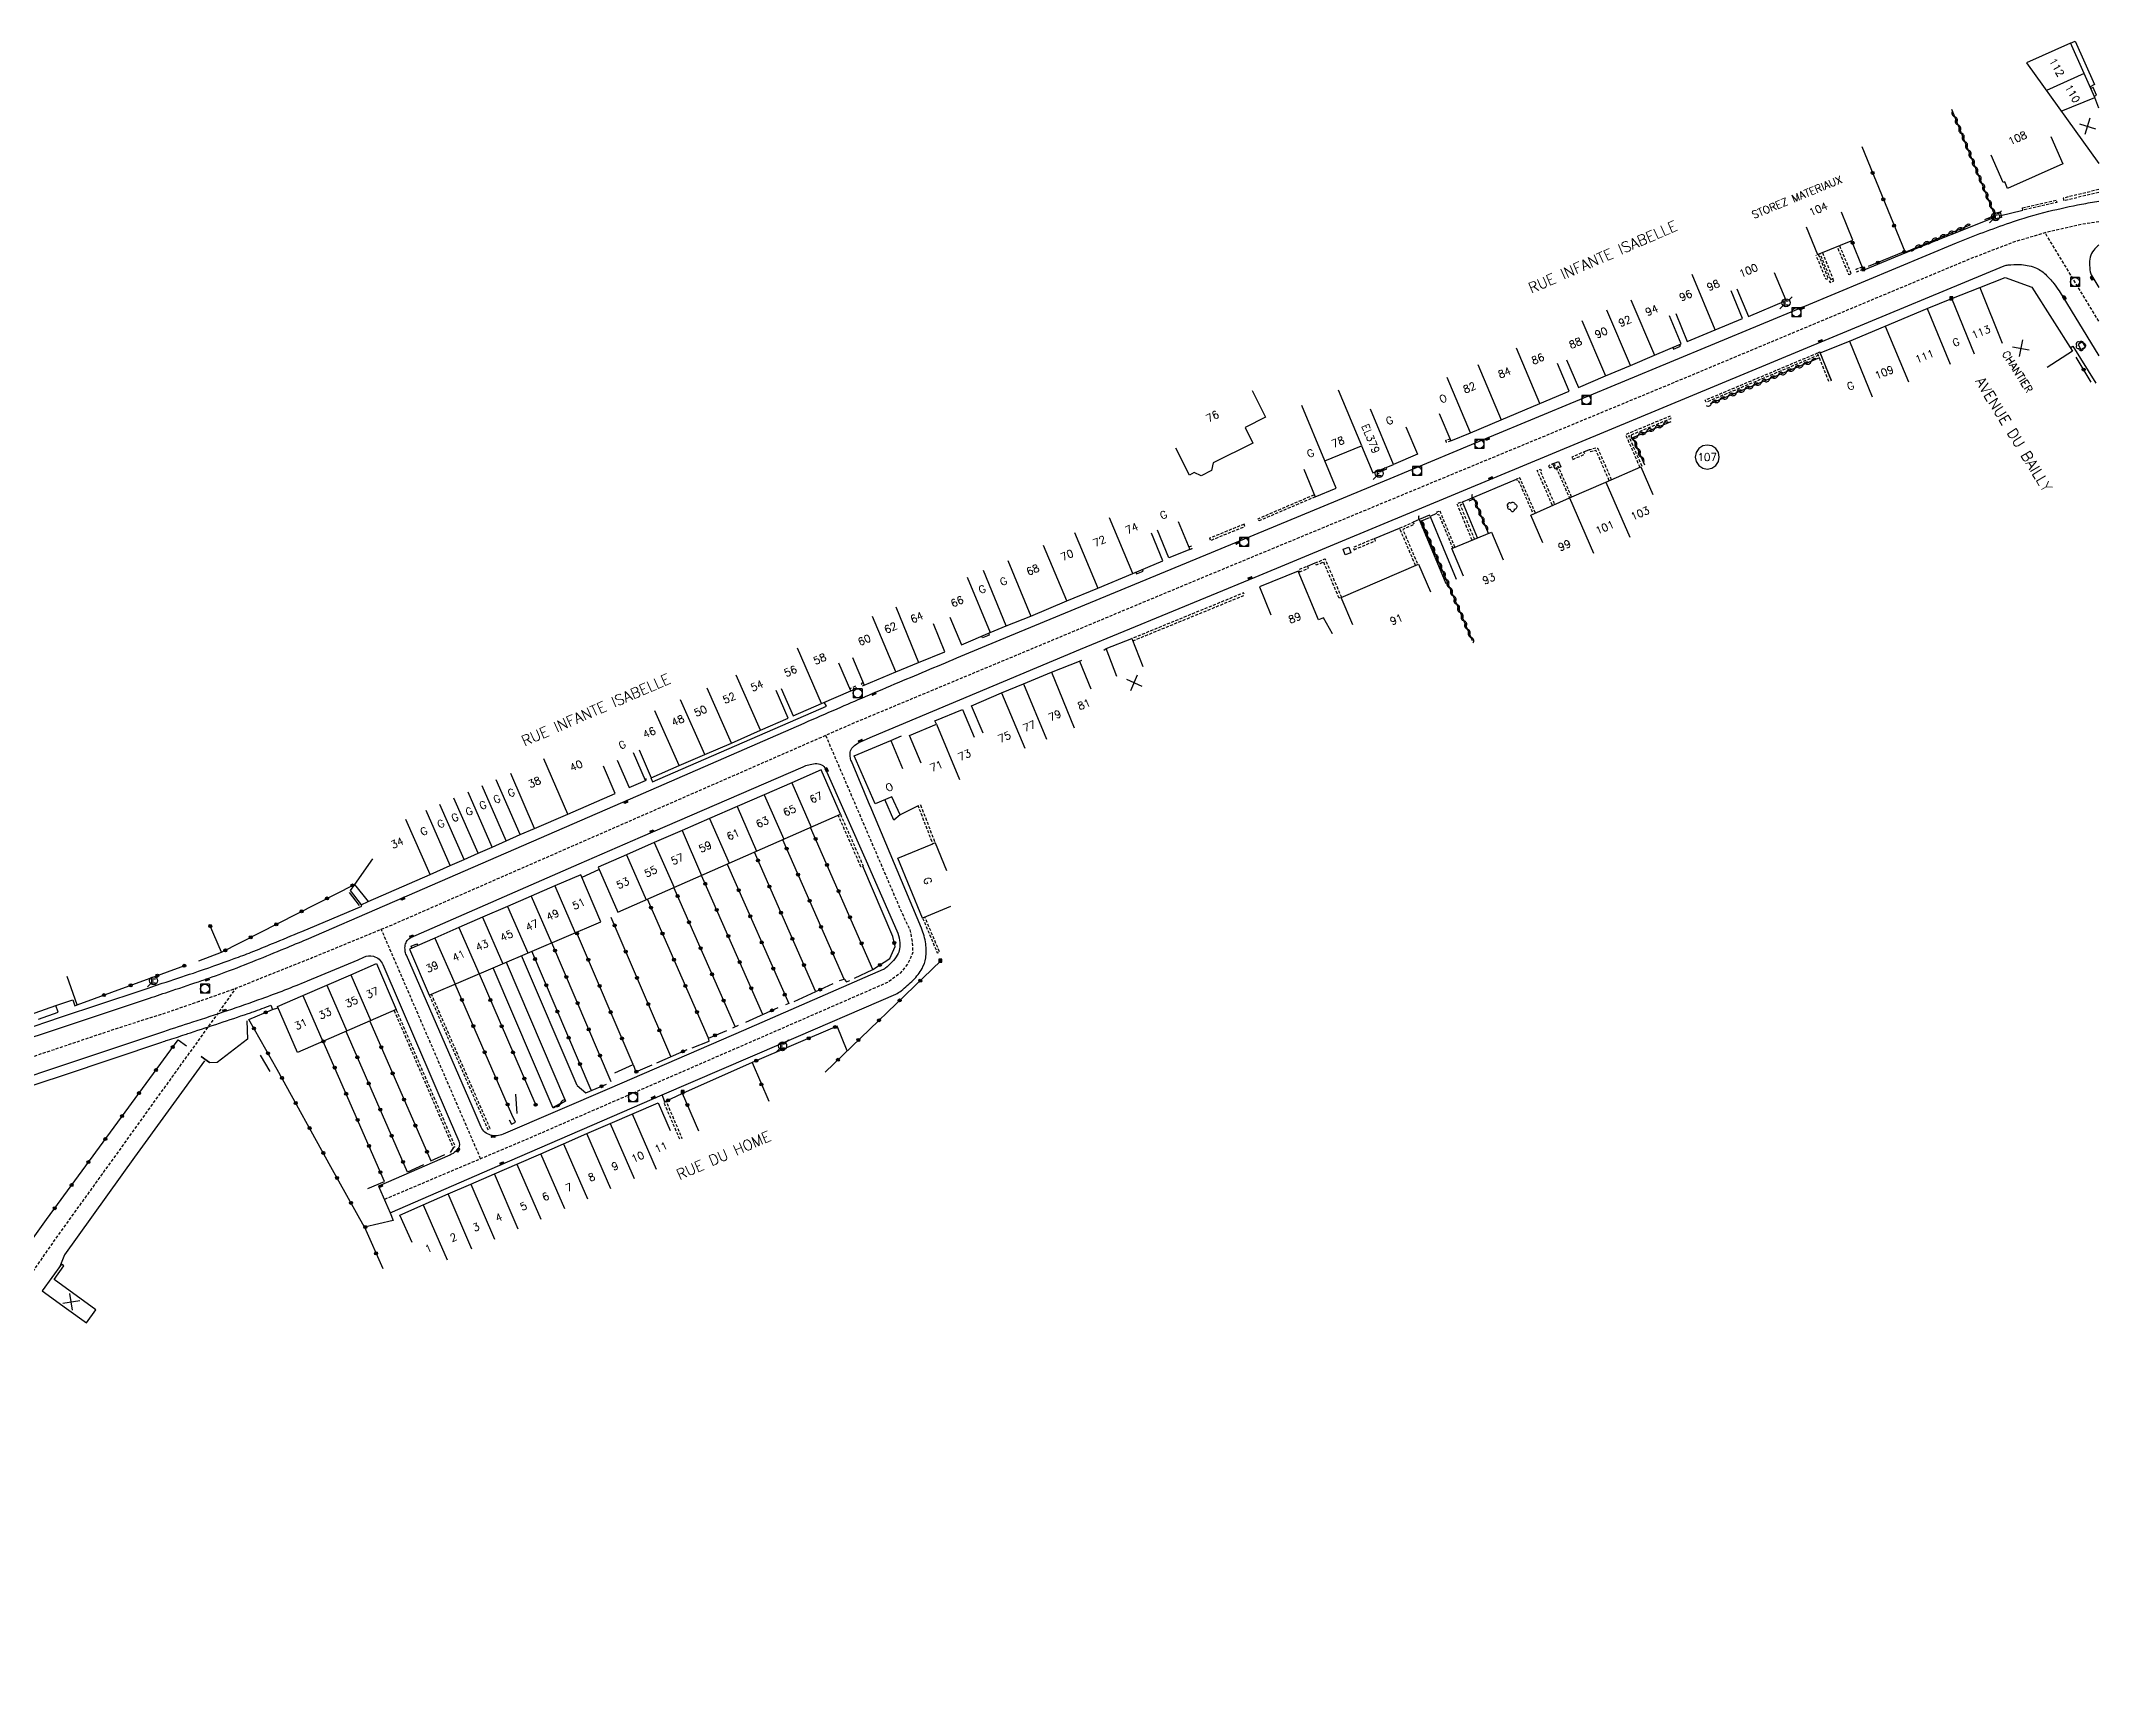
# Model space of a CAD drawing. Header units: millimetres. Extents: x 134000 to 135000, y 129000 to 130000.
# Drawn here: x 134657.5 to 135000, y 129524.1 to 129798.9 of the extents above; entities that cross this region are included whole.
import ezdxf
from ezdxf.enums import TextEntityAlignment as Align

# ---------------------------------------------------------------- set-up
doc = ezdxf.new("R2010")
doc.units = ezdxf.units.MM
doc.linetypes.add('DASHED', pattern=[0.75, 0.5, -0.25])
doc.layers.get('0').update_dxf_attribs({"linetype": 'CONTINUOUS'})
for name, color, linetype in [('W0001', 6, 'DASHED'), ('W0008', 7, 'CONTINUOUS'), ('W0100', 7, 'CONTINUOUS'), ('W0112', 1, 'DASHED'), ('W0211', 2, 'CONTINUOUS'), ('W0300', 7, 'CONTINUOUS'), ('W0310', 3, 'CONTINUOUS'), ('W0322', 7, 'CONTINUOUS'), ('W0330', 7, 'CONTINUOUS'), ('W0400', 7, 'CONTINUOUS'), ('W0420', 7, 'CONTINUOUS'), ('W0471', 7, 'CONTINUOUS'), ('W0984', 7, 'CONTINUOUS'), ('W0989', 7, 'CONTINUOUS'), ('W0991', 7, 'CONTINUOUS'), ('W1102', 7, 'CONTINUOUS')]:
    doc.layers.add(name, color=color, linetype=linetype)
doc.styles.get("Standard").update_dxf_attribs({"font": 'romans.shx', "width": 0.85})

# ---------------------------------------------------------------- blocks, each defined once
blk = doc.blocks.new('t322o')
at = {"color": 0, "linetype": 'Continuous'}
for radius in [0.25, 0.15]:
    blk.add_circle((0, 0), radius, dxfattribs=at)
blk = doc.blocks.new('t991o')
at = {"color": 0, "linetype": 'Continuous'}
for p, q in [((-1, 1), (1, -1)), ((-1, -1), (1, 1))]:
    blk.add_line(p, q, dxfattribs=at)
blk = doc.blocks.new('T400')
for p, q in [((-0.15, 0.3), (0.15, 0.3)), ((-0.15, -0.25), (-0.15, 0.3)), ((-0.15, 0.15), (0.15, 0.15)), ((-0.15, 0), (0.15, 0)), ((0.15, 0.3), (0.15, -0.25)), ((-0.15, -0.15), (0.15, -0.15)), ((-0.15, -0.25), (-0.15, -0.3)), ((-0.15, -0.3), (0.15, -0.3)), ((0.15, -0.3), (0.15, -0.25))]:
    blk.add_line(p, q)
blk = doc.blocks.new('T420')
for p, q in [((0.75, 0.75), (-0.75, 0.75)), ((-0.75, 0.75), (-0.75, -0.75)), ((0.75, 0.75), (0.75, -0.75)), ((0.75, -0.75), (-0.75, -0.75))]:
    blk.add_line(p, q)
blk.add_ellipse((0, 0), major_axis=(-0.53, 0.53), ratio=1, start_param=3.926991, end_param=10.210176)
blk = doc.blocks.new('T471')
for p, q in [((-0.333334, 0.333334), (-0.333334, -0.333334)), ((-0.333334, 0.333334), (0.333334, 0.333334)), ((-0.333334, 0), (0, 0)), ((0.500001, 0.500001), (1.000002, 1.000002)), ((-0.500001, -0.500001), (-1.000002, -1.000002)), ((-0.333334, -0.333334), (0.333334, -0.333334))]:
    blk.add_line(p, q)
blk.add_ellipse((0, 0), major_axis=(0.471405, 0.471405), ratio=1, start_param=5.4977871438, end_param=11.780972451)
blk = doc.blocks.new('t330o')
at = {"color": 0, "linetype": 'Continuous'}
for p, q in [((0.25, -0.25), (-0.25, 0.25)), ((-0.25, -0.25), (0.25, 0.25)), ((-0.25, 0.25), (-0.25, -0.25)), ((0.25, 0.25), (-0.25, 0.25)), ((0.25, -0.25), (0.25, 0.25)), ((-0.25, -0.25), (0.25, -0.25)), ((-0.25, -0.25), (-0.25, -0.25))]:
    blk.add_line(p, q, dxfattribs=at)
blk = doc.blocks.new('t112o')
at = {"color": 0, "linetype": 'Continuous'}
for p, q in [((-0.5, 0.5), (0.5, 0.5)), ((-0.5, -0.5), (-0.5, 0.5)), ((0.5, 0.5), (0.5, -0.5)), ((0.5, -0.5), (-0.5, -0.5))]:
    blk.add_line(p, q, dxfattribs=at)
blk = doc.blocks.new('T300')
for p, q in [((-0.8, 0.51), (-0.86, 0.34)), ((-0.86, 0.34), (-0.86, 0.17)), ((-0.86, 0.17), (-0.74, 0.06)), ((-0.69, 0.63), (-0.8, 0.51)), ((-0.8, -0.06), (-0.74, 0.06)), ((-0.74, 0.06), (-0.69, 0.11)), ((-0.57, 0.69), (-0.69, 0.63)), ((-0.46, 0.69), (-0.57, 0.69)), ((-0.29, 0.63), (-0.46, 0.69)), ((-0.29, 0.63), (-0.17, 0.74)), ((-0.23, 0.57), (-0.29, 0.63)), ((-0.17, 0.74), (-0.06, 0.8)), ((-0.06, 0.8), (0.06, 0.8)), ((0.06, 0.8), (0.23, 0.74)), ((0.23, 0.74), (0.34, 0.63)), ((0.34, 0.63), (0.4, 0.51)), ((0.46, 0.46), (0.34, 0.46)), ((0.4, 0.51), (0.4, 0.46)), ((0.57, 0.4), (0.46, 0.46)), ((0.57, 0.4), (0.69, 0.29)), ((0.69, 0.29), (0.74, 0.17)), ((0.74, 0.06), (0.69, -0.17)), ((0.74, 0.17), (0.74, 0.06)), ((-0.8, -0.17), (-0.8, -0.06)), ((-0.8, -0.23), (-0.8, -0.17)), ((-0.74, -0.34), (-0.8, -0.23)), ((-0.69, -0.4), (-0.74, -0.34)), ((-0.51, -0.46), (-0.69, -0.4)), ((-0.4, -0.46), (-0.51, -0.46)), ((-0.4, -0.46), (-0.34, -0.46)), ((-0.34, -0.46), (-0.34, -0.4)), ((-0.34, -0.51), (-0.34, -0.46)), ((-0.29, -0.63), (-0.34, -0.51)), ((-0.17, -0.74), (-0.29, -0.63)), ((-0.06, -0.8), (-0.17, -0.74)), ((0.06, -0.8), (-0.06, -0.8)), ((0.17, -0.74), (0.06, -0.8)), ((0.23, -0.69), (0.17, -0.74)), ((0.29, -0.46), (0.23, -0.46)), ((0.29, -0.63), (0.23, -0.69)), ((0.46, -0.4), (0.29, -0.46)), ((0.34, -0.51), (0.29, -0.63)), ((0.34, -0.51), (0.34, -0.46)), ((0.57, -0.34), (0.46, -0.4)), ((0.63, -0.29), (0.57, -0.34)), ((0.69, -0.17), (0.63, -0.29))]:
    blk.add_line(p, q)
blk = doc.blocks.new('t310o')
at = {"color": 0, "linetype": 'Continuous'}
for centre, start, end in [((-0.5, 0.38), 216.8699, 323.1304), ((0.5, -0.37), 36.8699, 143.1303)]:
    blk.add_arc(centre, 0.625, start, end, dxfattribs=at)

msp = doc.modelspace()

# ---------------------------------------------------------------- linework, layer by layer
at = {"layer": 'W0001', "flags": 128}
for points in [[(134484.07, 129580.73), (134493.78, 129582.95), (134506.89, 129586.53), (134534.11, 129593.2), (134564.89, 129601.91), (134589.67, 129608.79), (134598.08, 129611.18), (134606.07, 129613.53), (134613.96, 129615.87), (134620.79, 129618.05), (134629.63, 129621.08), (134658.43, 129630.69), (134670.51, 129634.75), (134678.41, 129637.26), (134683.75, 129639.1), (134689.42, 129641.1), (134695.49, 129643.54), (134702.59, 129646.37), (134716.08, 129651.92), (134779.59, 129679.68), (134792.74, 129685.44), (134850.49, 129709.53), (134929.6, 129742.26), (134956.32, 129753.43), (134978.74, 129762.79), (134985.83, 129765.52), (134991.68, 129767.27), (134997.7, 129768.59), (135000, 129768.93)], [(135000, 129752.32), (134991.02, 129767.08)], [(134788.04, 129683.38), (134800.66, 129653.98), (134802.07, 129651.02), (134802.45, 129649.05), (134802.54, 129647.21), (134801.79, 129645.43), (134800.48, 129643.79), (134798.36, 129642.24), (134777.6, 129633.19), (134738.55, 129616.23), (134714.6, 129606.11)], [(134730.62, 129612.88), (134714.08, 129651.09)], [(134590.65, 129462.45), (134591.56, 129473.65), (134592.54, 129482.58), (134594.24, 129490.42), (134596.45, 129498.49), (134598.99, 129507.04), (134601.38, 129513.19), (134604.02, 129518.64), (134607.31, 129525.34), (134611.92, 129532.9), (134617.46, 129540.47), (134636.23, 129565.63), (134659.93, 129599.62), (134689.95, 129641.32)]]:
    msp.add_lwpolyline(points, dxfattribs=at)
at = {"layer": 'W0008', "flags": 128}
for points in [[(134995.29, 129798.6), (134996.05, 129798.94), (134999.29, 129791.75), (134998.57, 129791.35)], [(134999.24, 129789.78), (134999.6, 129789.93), (134999.05, 129791.23), (134998.67, 129791.07)], [(134983.45, 129769.86), (134987.37, 129770.8)], [(134960.91, 129760.89), (134967.77, 129763.68), (134982.81, 129769.71)], [(134929.06, 129747.98), (134929.19, 129747.66), (134930.34, 129748.14), (134930.2, 129748.46)], [(134995.22, 129747.9), (134995.65, 129748.17), (134999.48, 129742)], [(134914.28, 129730.55), (134915.21, 129730.96)], [(134880.3, 129727.54), (134880.4, 129727.29), (134881.46, 129727.73), (134881.36, 129727.97)], [(134896.55, 129716.23), (134894.07, 129722.24), (134894.89, 129722.59), (134903.07, 129726.03)], [(134889.74, 129720.33), (134888.7, 129719.82), (134888.6, 129720.05), (134886.87, 129719.31), (134885.83, 129718.85)], [(134886.87, 129719.31), (134891.29, 129708.64)], [(134888.7, 129719.82), (134893.03, 129709.36)], [(134879.42, 129716.15), (134883.6, 129717.86)], [(134868.26, 129711.55), (134869.55, 129712.08)], [(134839.66, 129710.53), (134839.77, 129710.25), (134840.92, 129710.73), (134840.8, 129711.02)], [(134815.16, 129700.36), (134815.29, 129700.06), (134814.16, 129699.6), (134814.04, 129699.89)], [(134758.94, 129676.29), (134759.23, 129675.63), (134759.23, 129675.63), (134788.19, 129688.24), (134787.82, 129688.89)], [(134800.45, 129670.12), (134799.39, 129669.27), (134797.91, 129672.69)], [(134750.21, 129661), (134747.46, 129659.7)], [(134799.21, 129649.88), (134794.25, 129661.61)], [(134708.71, 129657.2), (134710.42, 129655.03)], [(134709.64, 129658.57), (134708.89, 129657.52), (134710.74, 129655.14), (134711.9, 129655.74)], [(134719.18, 129647.95), (134719.05, 129648.26), (134720, 129648.68), (134720.14, 129648.37)], [(134734.87, 129645.61), (134744.77, 129622.47), (134742.68, 129621.32), (134732.7, 129644.67)], [(134746.67, 129625.1), (134737.44, 129646.7)], [(134657, 129636.11), (134660.28, 129637.27), (134659.92, 129638.4)], [(134684.62, 129629.16), (134672.98, 129613.14), (134661.32, 129596.89), (134660.57, 129594.95)], [(134775.8, 129628.92), (134764.23, 129623.76)], [(134736.72, 129620.42), (134736.5, 129623.63)], [(134761.3, 129622.36), (134760.85, 129623.52)], [(134715.58, 129603.88), (134716.03, 129602.62)]]:
    msp.add_lwpolyline(points, dxfattribs=at)
for points in [[(134645.17, 129629.55), (134660.51, 129634.64), (134675.01, 129639.46, 0.000815), (134678.64, 129640.68, 0.000592), (134683.64, 129642.36, 0.007446), (134688.21, 129643.99, 0.006757), (134693.19, 129645.92, 0.002395), (134698.01, 129647.89, 0.003181), (134701.62, 129649.41), (134714.67, 129655.02), (134718.39, 129656.66), (134755.59, 129672.79), (134784.45, 129685.41, -0.000705), (134789.98, 129687.81, -0.000834), (134794.66, 129689.84, -0.001791), (134800.27, 129692.22, -0.000978), (134810.55, 129696.53), (134817.09, 129699.26), (134855.52, 129715.16), (134882.71, 129726.42), (134898.61, 129733.07), (134951.06, 129754.85), (134976.33, 129765.36, -0.015919), (134985.18, 129768.71, -0.022288), (134991.66, 129770.62, -0.013499), (134997.14, 129771.81, -0.007231), (135000, 129772.31)], [(135000, 129765, 0.041613), (134999.35, 129764.39, 0.09339), (134998.67, 129763.29, 0.091964), (134998.44, 129761.99, 0.04299), (134998.57, 129760.52, 0.094371), (134998.81, 129759.89), (135000, 129757.96)], [(134795.47, 129671.6), (134792.34, 129679.07, -0.06548), (134792.13, 129679.83, -0.069462), (134792.13, 129680.58, -0.167204), (134792.55, 129681.4, -0.087864), (134793.99, 129682.36), (134795.86, 129683.19), (134830.49, 129697.72), (134859.57, 129709.73), (134899.86, 129726.45), (134955.1, 129749.45), (134984.22, 129761.52, -0.076229), (134984.89, 129761.69, -0.02769), (134986.79, 129761.76, -0.084762), (134989.35, 129761.26, -0.106535), (134991.1, 129760.13, -0.025298), (134992.5, 129758.6, -0.034262), (134993.38, 129757.35), (135000, 129746.54)], [(134747.03, 129661.97), (134757.25, 129666.41), (134784.3, 129678.15, -0.038152), (134785.24, 129678.48, -0.035841), (134786.28, 129678.67, -0.149617), (134787.36, 129678.47, -0.169533), (134788.02, 129677.77), (134794.77, 129662.49), (134799.91, 129650.83, -0.066912), (134800.37, 129649.23, -0.080245), (134800.35, 129647.83, -0.087803), (134799.98, 129646.8, -0.064846), (134799.08, 129645.61, -0.022131), (134797.99, 129644.61, -0.072548), (134797.6, 129644.37), (134774.37, 129634.25), (134752.04, 129624.59), (134734.35, 129616.96, -0.085218), (134733.34, 129616.71, -0.082934), (134732.28, 129616.82, -0.110796), (134731.32, 129617.32, -0.114516), (134730.7, 129618.16), (134729.19, 129621.63), (134718.26, 129646.76, -0.075097), (134718.04, 129647.57, -0.071305), (134718.07, 129648.44, -0.11518), (134718.41, 129649.24, -0.131968), (134719, 129649.71), (134747.02, 129661.97)], [(134648.98, 129624.42), (134659.57, 129627.95), (134677.89, 129634.09, -0.00388), (134682.7, 129635.66, 0.008705), (134694.24, 129639.58, 0.012744), (134701.77, 129642.5), (134710.21, 129646.02), (134711.16, 129646.43, -0.195504), (134712.76, 129646.6, -0.224931), (134714.33, 129645.22), (134725.39, 129619.52), (134726.99, 129615.79, -0.107827), (134727.08, 129615.31, -0.092477), (134726.97, 129614.75, -0.119853), (134726.53, 129614.15, -0.072904), (134725.49, 129613.5), (134713.61, 129608.34), (134715.58, 129603.88), (134733.81, 129611.81), (134760.85, 129623.52), (134780.69, 129632.08), (134799.71, 129640.31, 0.066502), (134800.62, 129640.86, 0.02608), (134802.62, 129642.64, 0.069395), (134804.1, 129644.56, 0.091224), (134804.7, 129646.31, 0.0731), (134804.71, 129648.67, 0.064285), (134804, 129651.26), (134795.46, 129671.62)], [(134653.87, 129635.04), (134654.18, 129634.25), (134660.67, 129636.43), (134674.13, 129640.87), (134675.1, 129641.23, -0.011589), (134677.61, 129642.09, 0.005633), (134682.79, 129643.81, 0.003404), (134689.59, 129646.2, 0.008097), (134692.42, 129647.27, 0.003308), (134695.99, 129648.71, 0.002404), (134700.87, 129650.74), (134710.83, 129654.96), (134710.74, 129655.14)], [(134649.62, 129623.05), (134661.19, 129626.78), (134677.56, 129632.32, -0.00529), (134678.5, 129632.63, 0.00172), (134681.42, 129633.56, 0.002178), (134682.34, 129633.87, 0.000211), (134691.92, 129637.05, 0.007338), (134692.73, 129637.34, 0.002008), (134695.69, 129638.43), (134695.99, 129637.72), (134696.86, 129638.03)]]:
    msp.add_lwpolyline(points, format="xyb", dxfattribs=at)
msp.add_lwpolyline([(134997.76, 129748.08), (134997.27, 129748.88), (134996.53, 129748.43), (134997.01, 129747.63)], close=True, dxfattribs=at)
at = {"layer": 'W0100', "flags": 128}
for points in [[(135000, 129787.8), (134999.34, 129789.57), (134997.56, 129793.58), (134995.26, 129798.65), (134995.26, 129798.65)], [(134987.98, 129795.33), (135000, 129778.57)], [(134991.99, 129783.07), (134994.02, 129778.5), (134984.82, 129774.42), (134984.33, 129775.52), (134984.08, 129775.41), (134982.06, 129779.98)], [(134951.27, 129768.04), (134953.16, 129763.41), (134959.07, 129765.82), (134957.18, 129770.45)], [(134939.72, 129757.72), (134941.67, 129753.12), (134947.95, 129755.78), (134945.99, 129760.38)], [(134929.57, 129753.58), (134931.47, 129748.96), (134936.12, 129750.87), (134940.7, 129752.75), (134938.8, 129757.38)], [(134955.47, 129742.43), (134953.63, 129747.08), (134958.51, 129749), (134964.43, 129751.47), (134971.42, 129754.42), (134975.54, 129756.1), (134980.18, 129757.96), (134984.39, 129759.6), (134988.83, 129758), (134995.6, 129747.31), (134991.38, 129744.63)], [(134911.4, 129745.88), (134913.39, 129741.29), (134917.87, 129743.23), (134922.02, 129744.96), (134926.01, 129746.68), (134930.48, 129748.58), (134928.53, 129753.19)], [(134890.21, 129736.98), (134892.15, 129732.38), (134895.4, 129733.74), (134900.5, 129735.9), (134906.95, 129738.61), (134911.82, 129740.67), (134909.87, 129745.27)], [(134859.03, 129740.8), (134861.26, 129736.33), (134857.86, 129734.63), (134859.16, 129732.02), (134859.16, 129732.02), (134852.56, 129728.73), (134852.27, 129727.46), (134850.57, 129726.58), (134849.37, 129727.11), (134848.6, 129726.71), (134846.36, 129731.18)], [(134884.62, 129734.76), (134886.57, 129730.16), (134882.58, 129728.46)], [(134867.64, 129727.69), (134869.56, 129723.08), (134873.03, 129724.52), (134871.15, 129729.05), (134877.27, 129731.59), (134879.15, 129727.07), (134882.6, 129728.47)], [(134907.42, 129715.45), (134905.43, 129720.03), (134911.88, 129722.9), (134917.95, 129725.54), (134923.77, 129728.07), (134925.76, 129723.48)], [(134846.75, 129718.95), (134848.65, 129714.33), (134845.18, 129712.9), (134843.28, 129717.53)], [(134808.71, 129703.06), (134810.66, 129698.45), (134815.46, 129700.49), (134818.12, 129701.59), (134822.19, 129703.24), (134828.19, 129705.76), (134833.34, 129707.9), (134839.18, 129710.33), (134844.2, 129712.45), (134842.27, 129717.05)], [(134894.21, 129709.85), (134892.29, 129714.47), (134898.91, 129717.21), (134900.83, 129712.59)], [(134875.83, 129701.76), (134873.86, 129706.35), (134886.75, 129711.87), (134888.72, 129707.27)], [(134872.44, 129700.26), (134872.44, 129700.26), (134870.92, 129702.94), (134870.11, 129702.61), (134866.69, 129710.71), (134860.26, 129708.09), (134862.15, 129703.46)], [(134792.52, 129696.35), (134794.44, 129691.73), (134799.72, 129693.93), (134803.52, 129695.51), (134807.88, 129697.29), (134805.99, 129701.92)], [(134836.55, 129693.17), (134834.75, 129697.83), (134839.03, 129699.48), (134840.83, 129694.82)], [(134780.62, 129691.2), (134782.62, 129686.62), (134787.37, 129688.69), (134792.22, 129690.78), (134790.24, 129695.37)], [(134814.28, 129683.71), (134812.31, 129688.3), (134817.31, 129690.45), (134821.01, 129691.97), (134825.66, 129693.87), (134830.33, 129695.75), (134832.19, 129691.11)], [(134757.03, 129680.96), (134759.01, 129676.32), (134763.66, 129678.34), (134767.93, 129680.16), (134772.38, 129682.08), (134777.21, 129684.26), (134781.8, 129686.26), (134779.8, 129690.84)], [(134803.95, 129678.74), (134802.01, 129683.35), (134806.48, 129685.23), (134806.25, 129685.77), (134810.82, 129687.7), (134812.76, 129683.09)], [(134803.47, 129671.64), (134800.45, 129670.12), (134799.09, 129673.14), (134796.28, 129671.99), (134792.81, 129679.99), (134798.92, 129682.49), (134800.86, 129677.88)], [(134712.63, 129662.83), (134709.64, 129658.57), (134709.64, 129658.57), (134711.9, 129655.74), (134722.19, 129660.22), (134725.57, 129661.7), (134727.87, 129662.73), (134730.22, 129663.75), (134732.56, 129664.78), (134734.89, 129665.8), (134737.22, 129666.84), (134739.6, 129667.87), (134745.13, 129670.26), (134753.03, 129673.67), (134751.05, 129678.26)], [(134753.46, 129653.93), (134790.51, 129670.23), (134787.3, 129677.61), (134782.44, 129675.49), (134777.84, 129673.49), (134773.32, 129671.51), (134768.71, 129669.51), (134764.15, 129667.52), (134759.53, 129665.52), (134754.9, 129663.51), (134750.16, 129661.42), (134753.46, 129653.93)], [(134753.33, 129679.26), (134755.32, 129674.67), (134758.04, 129675.85), (134756.05, 129680.44)], [(134808.82, 129654.87), (134804.2, 129652.96), (134800.05, 129662.95), (134805.88, 129665.34)], [(134806.26, 129665.48), (134808.17, 129660.86)], [(134750.61, 129652.33), (134747.27, 129660.16), (134742.95, 129658.32), (134739.04, 129656.61), (134735.1, 129654.89), (134730.92, 129653.08), (134727, 129651.36), (134723, 129649.62), (134718.75, 129647.76), (134722.07, 129640.13), (134750.61, 129652.33)], [(134700.13, 129630.57), (134696.78, 129638.23), (134701.03, 129640.09), (134705.02, 129641.8), (134709, 129643.53), (134713.28, 129645.37), (134716.57, 129637.73), (134700.13, 129630.57)], [(134642.85, 129636.5), (134644.5, 129631.78), (134648.84, 129633.3), (134648.05, 129635.56), (134652.56, 129637.14), (134652.85, 129637.24), (134653.64, 129634.97), (134653.64, 129634.97), (134653.87, 129635.04), (134654.18, 129635.16), (134653.8, 129636.26), (134659.92, 129638.4), (134659.92, 129638.4), (134662.71, 129639.37), (134663.06, 129638.37), (134663.44, 129638.5), (134661.79, 129643.22)], [(134719.19, 129598.94), (134717.18, 129603.52), (134721.06, 129605.22), (134725.19, 129607.02), (134728.97, 129608.66), (134732.9, 129610.36), (134736.62, 129611.99), (134740.62, 129613.72), (134744.41, 129615.39), (134748.3, 129617.07), (134752.2, 129618.77), (134760.16, 129622.19), (134762.14, 129617.6)]]:
    msp.add_lwpolyline(points, dxfattribs=at)
msp.add_lwpolyline([(134666.57, 129587.76), (134659.6, 129592.81), (134661.23, 129595.06), (134661.23, 129595.06), (134660.84, 129595.32), (134657.63, 129590.9), (134661.68, 129587.97), (134664.98, 129585.57)], close=True, dxfattribs=at)
at = {"layer": 'W0112', "flags": 128}
for points in [[(135000, 129774.24), (134994.07, 129772.8), (134994.17, 129772.41), (135000, 129773.83)], [(134953.3, 129763.47), (134954.95, 129759.42), (134954.58, 129759.27), (134952.93, 129763.32)], [(134955.37, 129759.24), (134953.59, 129763.59)], [(134953.97, 129763.74), (134955.71, 129759.39)], [(134956.83, 129764.91), (134958.77, 129760.18), (134958.4, 129760.03), (134956.46, 129764.76)], [(134953.32, 129746.66), (134934.63, 129738.82), (134934.47, 129739.19), (134953.17, 129747.03)], [(134955.05, 129742.26), (134953.16, 129747.05), (134953.53, 129747.2), (134955.42, 129742.41)], [(134923.95, 129728.15), (134921.75, 129733.23), (134928.79, 129736.15), (134928.64, 129736.52), (134921.22, 129733.44), (134923.59, 129727.99)], [(134892.15, 129732.38), (134891.43, 129732.13), (134891.3, 129732.5), (134892.02, 129732.75)], [(134906.21, 129720.38), (134903.59, 129726.27), (134903.07, 129726.03), (134903.24, 129725.67), (134903.39, 129725.74), (134905.84, 129720.22)], [(134909.04, 129721.66), (134906.51, 129727.47), (134907.04, 129727.7), (134907.2, 129727.34), (134907.04, 129727.27), (134909.41, 129721.82)], [(134912.23, 129723.05), (134910.01, 129728.17), (134909.64, 129728.01), (134911.87, 129722.89)], [(134869.56, 129723.08), (134860.18, 129719.08), (134860.03, 129719.44), (134869.4, 129723.45)], [(134895.67, 129715.87), (134893.17, 129721.91), (134893.73, 129722.18), (134893.9, 129721.82), (134893.68, 129721.72), (134896.04, 129716.02)], [(134886.25, 129711.65), (134883.6, 129717.86), (134885.83, 129718.85), (134885.99, 129718.49), (134884.12, 129717.65), (134886.62, 129711.81)], [(134892.81, 129714.68), (134890.31, 129720.74), (134889.75, 129720.51), (134889.9, 129720.14), (134890.09, 129720.21), (134892.45, 129714.53)], [(134848.65, 129714.33), (134849.06, 129714.5), (134848.91, 129714.87), (134848.5, 129714.7)], [(134839.18, 129699.11), (134857.77, 129706.71), (134857.61, 129707.08), (134839.03, 129699.48)], [(134792.22, 129690.78), (134793.2, 129691.2), (134793.04, 129691.57), (134792.06, 129691.14)], [(134794.28, 129692.1), (134793.99, 129692), (134794.12, 129691.62), (134794.44, 129691.73)], [(134758.02, 129675.87), (134758.22, 129675.96), (134758.06, 129676.32), (134757.87, 129676.24)], [(134790.51, 129670.23), (134794.29, 129661.66), (134793.93, 129661.5), (134790.15, 129670.07)], [(134804.2, 129652.96), (134806.64, 129647.15), (134807.01, 129647.31), (134804.57, 129653.11)], [(134722.07, 129640.13), (134731.81, 129617.77), (134732.18, 129617.93), (134722.43, 129640.29)], [(134716.21, 129637.57), (134726.03, 129614.75), (134726.4, 129614.9), (134716.57, 129637.73)], [(134763.77, 129616.12), (134761.12, 129622.28), (134761.49, 129622.44), (134764.13, 129616.28)]]:
    msp.add_lwpolyline(points, dxfattribs=at)
for points in [[(134987.28, 129771.19), (134992.92, 129772.5), (134993.01, 129772.11), (134987.37, 129770.8), (134987.37, 129770.8)], [(134960.64, 129761.36), (134959.54, 129760.91), (134959.69, 129760.54), (134960.79, 129760.99)], [(134955.71, 129759.39), (134955.09, 129759.11), (134955.26, 129758.75), (134955.88, 129759.02)], [(134912.44, 129729.31), (134914.44, 129730.18), (134914.28, 129730.55), (134912.28, 129729.68)], [(134908.55, 129727.89), (134909.5, 129728.3), (134909.34, 129728.67), (134908.39, 129728.26)], [(134857.71, 129718.52), (134851.97, 129716.2), (134852.12, 129715.83), (134852.12, 129715.83), (134857.85, 129718.15)], [(134876.02, 129714.28), (134879.58, 129715.78), (134879.42, 129716.15), (134875.87, 129714.65)], [(134873.53, 129706.21), (134870.96, 129712.22), (134869.7, 129711.71), (134869.55, 129712.08), (134871.18, 129712.74), (134873.9, 129706.37)], [(134866.94, 129710.57), (134868.42, 129711.18), (134868.26, 129711.55), (134866.79, 129710.94)], [(134803.85, 129671.78), (134806.26, 129665.48), (134805.88, 129665.34), (134803.47, 129671.64)]]:
    msp.add_lwpolyline(points, close=True, dxfattribs=at)
msp.add_lwpolyline([(134918.49, 129725.77), (134916.3, 129730.82, 0.001549), (134916.29, 129730.82), (134915.31, 129730.57), (134915.21, 129730.96), (134916.37, 129731.26, -0.243453), (134916.44, 129731.24, -0.050463), (134916.64, 129731.03), (134918.86, 129725.93)], format="xyb", dxfattribs=at)
at = {"layer": 'W0211', "flags": 128}
msp.add_lwpolyline([(134691.71, 129635.83), (134691.82, 129632.79), (134686.78, 129628.93), (134685.46, 129628.88), (134685.46, 129628.89)], dxfattribs=at)
at = {"layer": 'W0310', "flags": 128}
for points in [[(134982.81, 129769.71), (134975.52, 129787.54)], [(134968.02, 129763.94), (134978.6, 129768.35)], [(134981.04, 129769.25), (134982.77, 129769.97)], [(134953.52, 129746.2), (134935.29, 129738.56)], [(134924.41, 129728.35), (134922.41, 129732.96), (134928.8, 129735.61)], [(134898.39, 129716.99), (134896.01, 129722.75), (134895.13, 129722.35)], [(134888.54, 129719.58), (134887.19, 129719.04), (134895.69, 129699.16)], [(134742.6, 129621.41), (134744.4, 129622.36)]]:
    msp.add_lwpolyline(points, dxfattribs=at)
at = {"layer": 'W0322', "flags": 128}
for points in [[(134960.53, 129781.42), (134967.68, 129763.91), (134961.59, 129761.41)], [(134960.79, 129760.99), (134958.85, 129765.74)], [(134998.72, 129742.19), (134996.23, 129746.36)], [(134830.33, 129695.75), (134830.7, 129695.9)], [(134834.34, 129697.57), (134834.75, 129697.83)], [(134798.92, 129682.49), (134800.66, 129683.32)], [(134795.93, 129644.4), (134785.53, 129668.04)], [(134786.35, 129640.81), (134776.18, 129663.92)], [(134791.12, 129642.8), (134780.91, 129666)], [(134771.68, 129661.94), (134781.9, 129638.71), (134781.36, 129638.52)], [(134683.71, 129645.82), (134687.5, 129647.27), (134709.64, 129658.57)], [(134772.97, 129634.88), (134762.78, 129658.03)], [(134777.57, 129636.92), (134767.39, 129660.06)], [(134768.54, 129632.98), (134758.37, 129656.09)], [(134687.5, 129647.27), (134685.49, 129651.89)], [(134756.01, 129628.56), (134746.58, 129650.61)], [(134762.25, 129629.9), (134752.34, 129653.07)], [(134749.01, 129624.3), (134739.13, 129647.42)], [(134752.35, 129625.7), (134742.46, 129648.85)], [(134792.88, 129642.96), (134795.93, 129644.4), (134798.74, 129646.25), (134799.61, 129648.22), (134799.21, 129649.88)], [(134663.44, 129638.5), (134681.39, 129645.06)], [(134730.36, 129643.67), (134739.81, 129621.78), (134739.55, 129621.69)], [(134807.22, 129645.82), (134787.95, 129627.32)], [(134735.37, 129619.37), (134735.73, 129618.67), (134736.4, 129618.99), (134735.82, 129620.27), (134726.35, 129641.96)], [(134782.83, 129639.07), (134789.3, 129642.05)], [(134790.33, 129642.58), (134791.12, 129642.8), (134791.5, 129642.35), (134792.08, 129642.56)], [(134716.03, 129602.62), (134711.3, 129601.49), (134705.7, 129611.56), (134696.77, 129627.74), (134692.02, 129636.06), (134695.99, 129637.72)], [(134774.79, 129635.6), (134780.15, 129638.05)], [(134721.08, 129611.87), (134718.45, 129610.66), (134708.21, 129634.09)], [(134712.16, 129635.81), (134722.33, 129612.56), (134724.63, 129613.57)], [(134765.84, 129631.37), (134768.66, 129632.46), (134768.54, 129632.98), (134771.61, 129634.26)], [(134772.58, 129634.69), (134773.56, 129635.13)], [(134791.65, 129630.88), (134789.95, 129634.94), (134775.8, 129628.92), (134778.57, 129622.48)], [(134648.61, 129589.24), (134658.35, 129602.78), (134680.25, 129632.7), (134681.66, 129631.68)], [(134685.46, 129628.89), (134684.09, 129629.91)], [(134685.46, 129628.88), (134684.09, 129629.88)], [(134695.59, 129627.42), (134693.97, 129630.14)], [(134711.82, 129607.93), (134714.62, 129609.08), (134704.41, 129632.43)], [(134759.94, 129628.87), (134765.02, 129631.06)], [(134752.94, 129627.21), (134756.01, 129628.56), (134756.43, 129627.34), (134759.17, 129628.52)], [(134746.67, 129625.1), (134748.11, 129623.86), (134751.56, 129625.29)], [(134766.92, 129617.48), (134764.23, 129623.76), (134761.3, 129622.36)], [(134725.6, 129613.92), (134726.18, 129614.75)], [(134711.3, 129601.49), (134714.31, 129594.62)]]:
    msp.add_lwpolyline(points, dxfattribs=at)
at = {"layer": 'W1102', "flags": 128}
for points in [[(134995.29, 129798.6), (134987.98, 129795.33)], [(134997.56, 129793.58), (134991.26, 129790.75)], [(134993.75, 129787.29), (134999.34, 129789.57)], [(134936.12, 129750.87), (134932.32, 129760.11)], [(134980.18, 129757.96), (134983.9, 129748.69)], [(134922.02, 129744.96), (134918.11, 129754.16)], [(134922.07, 129755.87), (134926.01, 129746.68)], [(134971.42, 129754.42), (134975.26, 129745.19)], [(134979.29, 129746.83), (134975.54, 129756.1)], [(134913.96, 129752.43), (134917.87, 129743.23)], [(134964.43, 129751.47), (134968.3, 129742.25)], [(134906.95, 129738.61), (134903.07, 129747.83)], [(134958.51, 129749), (134962.27, 129739.74)], [(134895.4, 129733.74), (134891.51, 129742.96)], [(134896.61, 129745.11), (134900.5, 129735.9)], [(134877.29, 129731.6), (134873.44, 129740.83)], [(134871.17, 129729.06), (134867.32, 129738.29)], [(134882.6, 129728.47), (134878.75, 129737.7)], [(134917.95, 129725.54), (134921.94, 129716.37)], [(134911.88, 129722.9), (134915.86, 129713.73)], [(134839.18, 129710.33), (134835.33, 129719.56)], [(134829.5, 129717.13), (134833.34, 129707.9)], [(134818.37, 129712.49), (134822.19, 129703.24)], [(134828.19, 129705.76), (134824.34, 129714.98)], [(134811.6, 129709.71), (134815.46, 129700.49)], [(134818.12, 129701.59), (134814.32, 129710.84)], [(134799.72, 129693.93), (134795.87, 129703.16)], [(134799.71, 129704.76), (134803.52, 129695.51)], [(134787.37, 129688.69), (134783.39, 129697.87)], [(134777.21, 129684.26), (134773.16, 129693.4)], [(134821.01, 129691.97), (134824.8, 129682.72)], [(134825.66, 129693.87), (134829.42, 129684.61)], [(134767.93, 129680.16), (134763.88, 129689.3)], [(134772.38, 129682.08), (134768.32, 129691.22)], [(134817.31, 129690.45), (134821.19, 129681.23)], [(134763.66, 129678.34), (134759.61, 129687.48)], [(134806.48, 129685.23), (134810.35, 129676.01)], [(134745.13, 129670.26), (134741.16, 129679.44)], [(134734.89, 129665.8), (134730.85, 129674.95)], [(134737.22, 129666.84), (134733.18, 129675.99)], [(134739.6, 129667.87), (134735.63, 129677.04)], [(134782.44, 129675.49), (134785.66, 129668.1)], [(134725.57, 129661.7), (134721.53, 129670.85)], [(134727.87, 129662.73), (134723.83, 129671.88)], [(134730.22, 129663.75), (134726.18, 129672.9)], [(134732.56, 129664.78), (134728.52, 129673.92)], [(134773.32, 129671.51), (134776.55, 129664.09)], [(134777.84, 129673.49), (134781.07, 129666.08)], [(134722.19, 129660.22), (134718.15, 129669.37)], [(134764.15, 129667.52), (134767.39, 129660.06)], [(134768.71, 129669.51), (134771.97, 129662.07)], [(134759.53, 129665.52), (134762.81, 129658.04)], [(134754.9, 129663.51), (134758.18, 129656.01)], [(134742.95, 129658.32), (134746.33, 129650.5)], [(134735.1, 129654.89), (134738.49, 129647.15)], [(134739.04, 129656.61), (134742.4, 129648.82)], [(134727, 129651.36), (134730.36, 129643.67)], [(134730.92, 129653.08), (134734.29, 129645.36)], [(134723, 129649.62), (134726.35, 129641.96)], [(134709, 129643.53), (134712.31, 129635.87)], [(134701.03, 129640.09), (134704.37, 129632.41)], [(134705.02, 129641.8), (134708.33, 129634.14)], [(134755.85, 129620.34), (134759.83, 129611.17)], [(134752.28, 129607.9), (134748.3, 129617.07)], [(134752.2, 129618.77), (134756.18, 129609.6)], [(134744.62, 129604.56), (134740.62, 129613.72)], [(134744.41, 129615.39), (134748.4, 129606.22)], [(134736.89, 129601.19), (134732.9, 129610.36)], [(134736.62, 129611.99), (134740.61, 129602.82)], [(134729.17, 129597.84), (134725.19, 129607.02)], [(134728.97, 129608.66), (134732.95, 129599.49)], [(134721.06, 129605.22), (134725.06, 129596.06)]]:
    msp.add_lwpolyline(points, dxfattribs=at)
msp.add_lwpolyline([(134936.81, 129729.71), (134936.66, 129730.48), (134936.23, 129731.13), (134935.58, 129731.56), (134934.81, 129731.71), (134934.05, 129731.56), (134933.4, 129731.13), (134932.97, 129730.48), (134932.81, 129729.71), (134932.97, 129728.95), (134933.4, 129728.3), (134934.05, 129727.86), (134934.81, 129727.71), (134935.58, 129727.86), (134936.23, 129728.3), (134936.66, 129728.95)], close=True, dxfattribs=at)

# ---------------------------------------------------------------- block references
at = {"layer": 'W0112'}
for p, rotation in [((134983.22, 129769.94), 102.4907415436252), ((134909.77, 129728.33), 203.6481844567643), ((134874.82, 129714.06), 199.1457290902809)]:
    msp.add_blockref('t112o', p, dxfattribs=dict(at, rotation=rotation))
at = {"layer": 'W0300'}
for p in [(134997.06, 129748.19), (134902.39, 129721.41)]:
    msp.add_blockref('T300', p, dxfattribs=at)
at = {"layer": 'W0310'}
for p, rotation in [((134976, 129786.37), 112.2242982747205), ((134976.57, 129784.99), 112.2242982747205), ((134977.14, 129783.6), 112.2242982747205), ((134977.7, 129782.21), 112.2242982747205), ((134978.27, 129780.82), 112.2242982747205), ((134978.84, 129779.43), 112.2242982747205), ((134979.4, 129778.04), 112.2242982747205), ((134979.97, 129776.65), 112.2242982747205), ((134980.54, 129775.27), 112.2242982747205), ((134981.11, 129773.88), 112.2242982747205), ((134981.67, 129772.49), 112.2242982747205), ((134982.43, 129769.83), 22.5420531196524), ((134982.24, 129771.1), 112.2242982747205), ((134973.56, 129766.25), 22.65858557534138), ((134974.95, 129766.83), 22.65858557534138), ((134976.33, 129767.4), 22.65858557534138), ((134977.71, 129767.98), 22.65858557534138), ((134969.41, 129764.51), 22.65858557534138), ((134970.79, 129765.09), 22.65858557534138), ((134972.18, 129765.67), 22.65858557534138), ((134952.13, 129745.62), 202.7485186176535), ((134943.83, 129742.14), 202.7485186176535), ((134945.22, 129742.72), 202.7485186176535), ((134946.6, 129743.3), 202.7485186176535), ((134947.98, 129743.88), 202.7485186176535), ((134949.37, 129744.46), 202.7485186176535), ((134950.75, 129745.04), 202.7485186176535), ((134935.53, 129738.66), 202.7485186176535), ((134936.92, 129739.24), 202.7485186176535), ((134938.3, 129739.82), 202.7485186176535), ((134939.68, 129740.4), 202.7485186176535), ((134941.07, 129740.98), 202.7485186176535), ((134942.45, 129741.56), 202.7485186176535), ((134922.62, 129732.48), 113.5017808713518), ((134923.31, 129733.33), 22.5528504120047), ((134924.69, 129733.91), 22.5528504120047), ((134926.08, 129734.48), 22.5528504120047), ((134927.46, 129735.06), 22.5528504120047), ((134923.22, 129731.1), 113.5017808713518), ((134923.81, 129729.73), 113.5017808713518), ((134896.09, 129722.54), 112.5031884553231), ((134896.67, 129721.15), 112.5031884553231), ((134887.21, 129718.99), 293.1623047812284), ((134897.24, 129719.77), 112.5031884553231), ((134897.82, 129718.38), 112.5031884553231), ((134887.8, 129717.61), 293.1623047812284), ((134888.39, 129716.24), 293.1623047812284), ((134888.98, 129714.86), 293.1623047812284), ((134889.57, 129713.48), 293.1623047812284), ((134890.16, 129712.1), 293.1623047812284), ((134890.75, 129710.72), 293.1623047812284), ((134891.34, 129709.34), 293.1623047812284), ((134891.93, 129707.96), 293.1623047812284), ((134892.52, 129706.58), 293.1623047812284), ((134893.11, 129705.2), 293.1623047812284), ((134893.7, 129703.82), 293.1623047812284), ((134894.29, 129702.44), 293.1623047812284), ((134894.88, 129701.07), 293.1623047812284), ((134895.47, 129699.69), 293.1623047812284), ((134743.93, 129622.11), 27.83249891088339)]:
    msp.add_blockref('t310o', p, dxfattribs=dict(at, rotation=rotation))
at = {"layer": 'W0322'}
for p, rotation in [((134962.33, 129777.02), 292.2242982747194), ((134964.12, 129772.62), 292.2242982747194), ((134965.92, 129768.22), 292.2242982747194), ((134959, 129765.39), 112.2242982745719), ((134967.6, 129763.88), 202.2342169198743), ((134963.21, 129762.08), 202.2342169198743), ((134997.47, 129744.27), 120.8429282813145), ((134781.56, 129664.53), 113.7491890370541), ((134786.37, 129666.14), 113.7491890370266), ((134776.78, 129662.55), 113.749189037022), ((134783.47, 129660.19), 113.7491890370541), ((134788.28, 129661.8), 113.7491890370266), ((134709.27, 129658.38), 27.02587430845842), ((134768.01, 129658.66), 113.7491890369974), ((134773.59, 129657.6), 293.7491890370194), ((134778.7, 129658.2), 113.749189037022), ((134790.2, 129657.45), 113.7491890370266), ((134700.81, 129654.07), 27.02587430845842), ((134705.04, 129656.22), 27.02587430845842), ((134758.97, 129654.71), 113.7491890370129), ((134763.4, 129656.62), 113.7491890370041), ((134769.92, 129654.31), 113.7491890369974), ((134780.61, 129653.85), 113.749189037022), ((134785.38, 129655.84), 113.7491890370541), ((134685.6, 129651.63), 113.5085829376791), ((134696.58, 129651.91), 27.02587430845842), ((134746.67, 129650.39), 113.1486368039393), ((134752.92, 129651.73), 113.1486368039268), ((134760.89, 129650.37), 113.7491890370129), ((134765.31, 129652.27), 113.7491890370041), ((134771.84, 129649.97), 113.7491890369974), ((134775.5, 129653.25), 293.7491890370194), ((134787.29, 129651.49), 113.7491890370541), ((134792.11, 129653.1), 113.7491890370266), ((134688.12, 129647.59), 27.02587430845842), ((134692.35, 129649.75), 27.02587430845842), ((134743.02, 129647.54), 113.1486368039172), ((134754.78, 129647.37), 113.1486368039268), ((134767.23, 129647.93), 113.7491890370041), ((134777.42, 129648.9), 293.7491890370194), ((134782.52, 129649.5), 113.749189037022), ((134789.21, 129647.14), 113.7491890370541), ((134794.02, 129648.75), 113.7491890370266), ((134799.47, 129648.81), 103.4730510334475), ((134676.82, 129643.39), 20.09116918370368), ((134681.28, 129645.02), 20.09116918370368), ((134739.68, 129646.14), 113.1486368038898), ((134744.88, 129643.17), 113.1486368039172), ((134748.54, 129646.03), 113.1486368039393), ((134756.65, 129643), 113.1486368039268), ((134762.8, 129646.02), 113.7491890370129), ((134769.14, 129643.58), 113.7491890370041), ((134773.75, 129645.62), 113.7491890369974), ((134779.33, 129644.55), 293.7491890370194), ((134784.44, 129645.15), 113.749189037022), ((134797.08, 129645.16), 33.29666107233865), ((134667.9, 129640.13), 20.09116918370368), ((134672.36, 129641.76), 20.09116918370368), ((134741.54, 129641.77), 113.1486368038898), ((134750.41, 129641.66), 113.1486368039393), ((134764.71, 129641.67), 113.7491890370129), ((134775.66, 129641.27), 113.7491890369974), ((134781.24, 129640.2), 293.7491890370194), ((134787.14, 129641.06), 24.75430439251208), ((134803.79, 129642.53), 223.8318074508371), ((134694.83, 129637.24), 22.72878097215545), ((134727.49, 129639.34), 113.6004214599763), ((134732.24, 129639.31), 293.3439242131676), ((134743.41, 129637.4), 113.1486368038898), ((134746.75, 129638.8), 113.1486368039172), ((134752.27, 129637.29), 113.1486368039393), ((134758.52, 129638.63), 113.1486368039268), ((134766.63, 129637.32), 113.7491890370129), ((134771.05, 129639.23), 113.7491890370041), ((134779.11, 129637.58), 24.58467169176567), ((134800.37, 129639.24), 223.8318074508371), ((134692.86, 129634.58), 119.7247122647404), ((134729.39, 129634.99), 113.6004214599763), ((134734.12, 129634.95), 293.3439242131676), ((134745.28, 129633.03), 113.1486368038898), ((134748.62, 129634.43), 113.1486368039172), ((134754.14, 129632.92), 113.1486368039393), ((134760.39, 129634.26), 113.1486368039268), ((134769.65, 129633.44), 22.65129011540613), ((134785.25, 129632.94), 203.0429241236725), ((134789.63, 129634.8), 203.0429241236725), ((134796.94, 129635.95), 223.8318074508371), ((134679.36, 129631.48), 53.79695981154948), ((134695.21, 129630.46), 119.7247122647404), ((134704.42, 129632.41), 113.6193674916035), ((134710.09, 129629.77), 113.6199306235978), ((134714.06, 129631.46), 293.6190893316395), ((134731.29, 129630.63), 113.6004214599763), ((134736.01, 129630.59), 293.3439242131676), ((134750.49, 129630.07), 113.1486368039172), ((134764.3, 129630.75), 23.27116569471248), ((134780.88, 129631.08), 203.0429241236725), ((134790.09, 129629.37), 223.8318074508371), ((134793.51, 129632.66), 223.8318074508371), ((134676.55, 129627.65), 53.79695981154948), ((134697.55, 129626.32), 118.8943865738328), ((134706.33, 129628.06), 113.6193674916035), ((134715.97, 129627.1), 293.6190893316395), ((134733.2, 129626.28), 113.6004214599763), ((134737.89, 129626.23), 293.3439242131676), ((134747.15, 129628.67), 113.1486368038898), ((134756.53, 129627.38), 23.46964848977649), ((134776.51, 129629.22), 203.0429241236725), ((134673.75, 129623.82), 53.79695981154948), ((134708.23, 129623.71), 113.6193674916035), ((134712, 129625.42), 113.6199306235978), ((134717.87, 129622.75), 293.6190893316395), ((134750.75, 129624.96), 22.53664464683422), ((134761.82, 129622.61), 205.4838391839893), ((134777.37, 129625.26), 293.2388266315816), ((134670.94, 129619.99), 53.79695981154948), ((134699.84, 129622.16), 118.8943865738328), ((134710.13, 129619.36), 113.6193674916035), ((134713.9, 129621.07), 113.6199306235978), ((134735.1, 129621.93), 113.6004214599763), ((134739.77, 129621.87), 293.3439242131676), ((134765.05, 129621.84), 113.2388266314602), ((134668.13, 129616.15), 53.79695981154948), ((134702.14, 129618), 118.8943865738328), ((134715.8, 129616.71), 113.6199306235978), ((134719.77, 129618.4), 293.6190893316395), ((134665.33, 129612.32), 53.79695981154948), ((134704.43, 129613.84), 118.8943865738328), ((134712.04, 129615.01), 113.6193674916035), ((134717.71, 129612.36), 113.6199306235978), ((134721.68, 129614.05), 293.6190893316395), ((134706.73, 129609.69), 119.0952687306232), ((134713.94, 129610.65), 113.6193674916035), ((134662.52, 129608.49), 53.79695981154948), ((134709.04, 129605.54), 119.0952687306232), ((134659.72, 129604.65), 53.79695981154948), ((134711.41, 129601.52), 193.4395288041076), ((134713.21, 129597.14), 293.6926535254269)]:
    msp.add_blockref('t322o', p, dxfattribs=dict(at, rotation=rotation))
at = {"layer": 'W0330'}
for p in [(134960.79, 129760.99), (134975.44, 129756.13), (134807.12, 129645.85), (134764.26, 129624.02)]:
    msp.add_blockref('t330o', p, dxfattribs=at)
at = {"layer": 'W0400'}
for p, rotation in [((134998.88, 129759.49), 211.7962772210198), ((134994.26, 129756.21), 211.6476931954457), ((134950.64, 129754.51), 112.553062601138), ((134953.66, 129749.01), 112.59945447002), ((134898.21, 129732.73), 112.6778206788556), ((134898.78, 129726.16), 112.5357870088824), ((134856.59, 129715.44), 292.8153434558776), ((134858.74, 129709.55), 112.4460520747685), ((134796.09, 129690.29), 293.1672319660647), ((134793.83, 129682.46), 112.097468785499), ((134788.23, 129677.65), 204.2313751584953), ((134754.81, 129672.28), 113.4317181336747), ((134759.13, 129667.38), 294.0003515835765), ((134717.68, 129656.19), 115.0114740209103), ((134719.11, 129649.92), 294.0600352337827), ((134685.11, 129642.71), 289.2067663039587), ((134687.97, 129637.55), 288.6483325137511), ((134759.4, 129623.05), 113.41480991354), ((134732.69, 129616.6), 263.171038922367), ((134726.85, 129614.32), 142.3221525983121), ((134734.12, 129612.11), 294.0437134511529), ((134713.95, 129608.32), 293.5003717283195)]:
    msp.add_blockref('T400', p, dxfattribs=dict(at, rotation=rotation))
at = {"layer": 'W0420'}
for p in [(134996.02, 129758.87), (134949.65, 129753.8), (134914.7, 129739.23), (134896.88, 129731.86), (134886.51, 129727.38), (134857.67, 129715.54), (134793.39, 129690.39), (134684.71, 129641.18), (134755.98, 129623.13)]:
    msp.add_blockref('T420', p, dxfattribs=at)
at = {"layer": 'W0471'}
for p in [(134982.81, 129769.71), (134947.92, 129755.4), (134880.21, 129726.97), (134676.16, 129642.51), (134780.89, 129631.66)]:
    msp.add_blockref('T471', p, dxfattribs=at)
at = {"layer": 'W0991'}
for p, rotation in [((134998.1, 129784.76), 297.4172949149911), ((134987, 129747.81), 303.9053212344101), ((134839.41, 129692.13), 21.07400282953042), ((134662.47, 129589.06), 54.03640639574857)]:
    msp.add_blockref('t991o', p, dxfattribs=dict(at, rotation=rotation))

# ---------------------------------------------------------------- texts
at = {"layer": 'W0984'}
for s, rotation, p in [('STOREZ MATERIAUX', 22.2243, (134949.75, 129772.98)), ('CHANTIER', 302.3594, (134986.46, 129743.92)), ('EL379', 292.563, (134878.78, 129732.76))]:
    msp.add_text(s, height=1.25, rotation=rotation, dxfattribs=at).set_placement(p, align=Align.MIDDLE)
at = {"layer": 'W0989'}
for s, rotation, p in [('RUE INFANTE ISABELLE', 23.4317, (134917.41, 129763.02)), ('AVENUE DU BAILLY', 301.6046, (134985.83, 129733.49)), ('RUE INFANTE ISABELLE', 23.4317, (134749.82, 129687.63)), ('RUE DU HOME', 23.3336, (134771.07, 129613.45))]:
    msp.add_text(s, height=1.75, rotation=rotation, dxfattribs=at).set_placement(p, align=Align.MIDDLE)
at = {"layer": 'W0991'}
for s, rotation, p in [('112', 299.695, (134993, 129794.57)), ('110', 299.695, (134995.61, 129790.22)), ('108', 23.893, (134986.46, 129782.81)), ('104', 23.3717, (134953.3, 129770.99)), ('100', 23.3717, (134941.67, 129760.76)), ('96', 23.3717, (134931.22, 129756.6)), ('98', 23.3717, (134935.81, 129758.31)), ('92', 23.3717, (134921.09, 129752.34)), ('94', 23.3717, (134925.57, 129754.15)), ('88', 23.3717, (134912.87, 129748.69)), ('90', 23.3717, (134917.15, 129750.42)), ('113', 21.5421, (134980.38, 129750.53)), ('86', 22.8892, (134906.61, 129746.07)), ('111', 21.5421, (134971, 129746.48)), ('G', 21.5421, (134976.22, 129748.82)), ('84', 22.8892, (134901.06, 129743.77)), ('109', 21.5421, (134964.28, 129743.81)), ('O', 22.5608, (134890.84, 129739.43)), ('82', 22.8892, (134895.23, 129741.27)), ('G', 21.5421, (134958.67, 129741.54)), ('76', 26.6565, (134852.45, 129736.48)), ('G', 22.5608, (134881.9, 129735.8)), ('78', 22.5608, (134873.34, 129732.22)), ('G', 22.5608, (134868.77, 129730.33)), ('74', 23.5703, (134839, 129717.84)), ('G', 23.5703, (134844.29, 129720.08)), ('101', 23.1623, (134917.75, 129717.99)), ('103', 23.1623, (134923.62, 129720.33)), ('72', 23.5703, (134833.62, 129715.71)), ('99', 23.1623, (134911.04, 129715)), ('70', 23.5703, (134828.23, 129713.37)), ('G', 23.5703, (134817.66, 129709.01)), ('68', 23.5703, (134822.54, 129710.94)), ('93', 23.1623, (134898.45, 129709.46)), ('66', 23.5703, (134809.94, 129705.65)), ('G', 23.5703, (134814.1, 129707.69)), ('62', 23.5703, (134798.86, 129701.29)), ('64', 23.5703, (134803.23, 129703.01)), ('89', 22.1995, (134866.15, 129702.93)), ('91', 23.1623, (134883.06, 129702.68)), ('60', 23.5703, (134794.49, 129699.25)), ('56', 23.5703, (134782.2, 129694.07)), ('58', 23.5703, (134787.07, 129696.11)), ('54', 23.8272, (134776.62, 129691.64)), ('50', 23.8272, (134767.22, 129687.44)), ('52', 23.8272, (134771.99, 129689.61)), ('81', 22.8511, (134831.07, 129688.55)), ('46', 23.8272, (134758.68, 129683.83)), ('48', 23.8272, (134763.45, 129685.85)), ('77', 22.8511, (134821.96, 129684.89)), ('79', 22.8511, (134826.19, 129686.68)), ('G', 23.8272, (134754.19, 129681.8)), ('73', 22.8511, (134811.15, 129680.1)), ('75', 22.8511, (134817.82, 129683.11)), ('40', 23.8272, (134746.52, 129678.33)), ('71', 22.8511, (134806.48, 129678.28)), ('G', 23.8272, (134735.72, 129673.82)), ('38', 23.8272, (134739.58, 129675.58)), ('O', 23.4624, (134798.65, 129674.74)), ('G', 23.8272, (134728.69, 129670.72)), ('G', 23.8272, (134731, 129671.74)), ('G', 23.8272, (134733.33, 129672.77)), ('65', 24.7202, (134782.04, 129670.87)), ('67', 24.7202, (134786.47, 129673.03)), ('G', 23.8272, (134721.17, 129667.41)), ('G', 23.8272, (134723.99, 129668.66)), ('G', 23.8272, (134726.34, 129669.7)), ('61', 24.7202, (134772.65, 129666.88)), ('63', 24.7202, (134777.51, 129668.93)), ('34', 23.8272, (134716.71, 129665.47)), ('59', 24.7202, (134768, 129664.83)), ('55', 24.7202, (134758.93, 129660.72)), ('57', 24.7202, (134763.36, 129662.78)), ('53', 24.7202, (134754.28, 129658.78)), ('G', 292.5232, (134805.04, 129659.16)), ('49', 24.7202, (134742.61, 129653.49)), ('51', 24.7202, (134746.93, 129655.33)), ('45', 24.7202, (134734.94, 129650.04)), ('47', 24.7202, (134739.16, 129651.76)), ('41', 24.7202, (134726.95, 129646.69)), ('43', 24.7202, (134730.84, 129648.42)), ('39', 24.7202, (134722.52, 129644.85)), ('35', 24.7202, (134709.12, 129639.02)), ('37', 24.7202, (134712.58, 129640.53)), ('33', 24.7202, (134704.7, 129637.08)), ('31', 24.7202, (134700.68, 129635.32)), ('10', 23.6927, (134756.76, 129613.19)), ('11', 23.6927, (134760.65, 129614.8)), ('8', 23.6927, (134749.09, 129609.84)), ('9', 23.6927, (134752.98, 129611.67)), ('5', 23.6927, (134737.75, 129604.98)), ('6', 23.6927, (134741.42, 129606.6)), ('7', 23.6927, (134745.31, 129608.11)), ('3', 23.6927, (134729.86, 129601.52)), ('4', 23.6927, (134733.64, 129603.14)), ('2', 23.6927, (134726.08, 129599.8)), ('1', 23.6927, (134721.93, 129597.96))]:
    msp.add_text(s, height=1.25, rotation=rotation, dxfattribs=at).set_placement(p, align=Align.MIDDLE)
msp.add_text('107', height=1.25, dxfattribs=at).set_placement((134934.81, 129729.71), align=Align.MIDDLE)

doc.saveas('drawing.dxf')
